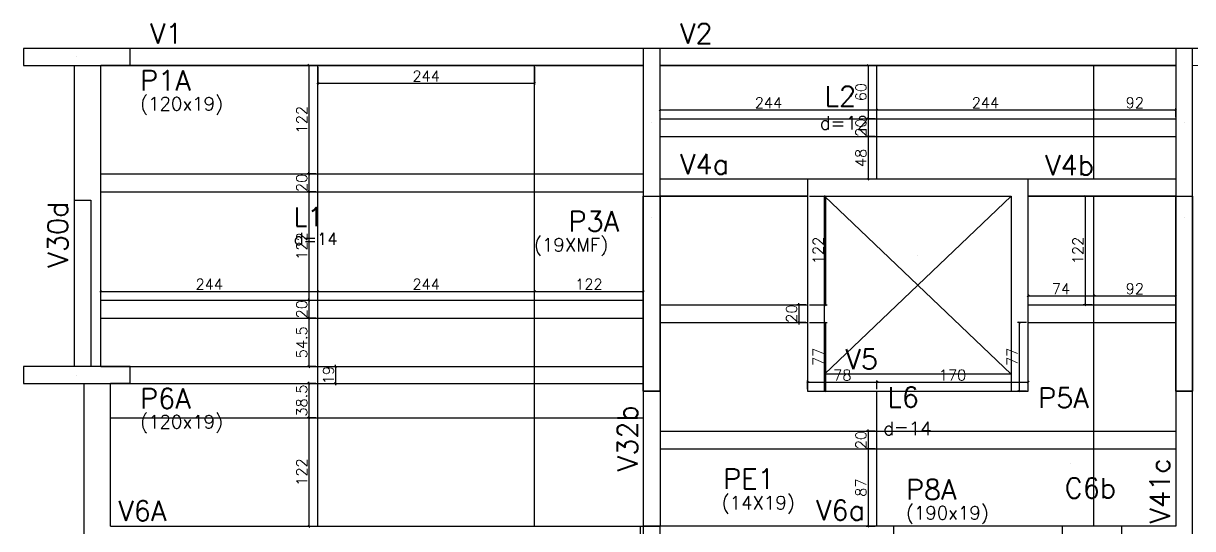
# Model space of a CAD drawing. Extents: x -40810 to 33675, y -2018 to 21213.
# Drawn here: x 24486 to 25801, y 15307 to 15875 of the extents above; entities that cross this region are included whole.
import ezdxf

# ---------------------------------------------------------------- set-up
doc = ezdxf.new("R2010")
doc.units = 0
doc.layers.get('0').update_dxf_attribs({"color": 1, "lineweight": 9})
for name, color, linetype in [('1', 5, 'Continuous'), ('10', 7, 'Continuous'), ('12', 3, 'Continuous'), ('13', 7, 'Continuous'), ('19', 5, 'Continuous'), ('242', 3, 'Continuous'), ('3', 2, 'Continuous'), ('30', 15, 'Continuous'), ('4', 2, 'Continuous'), ('8', 5, 'Continuous'), ('9', 3, 'Continuous'), ('P-NOTAS', 7, 'Continuous'), ('Painéis', 255, 'Continuous')]:
    doc.layers.add(name, color=color, linetype=linetype)
doc.layers.add('ESTRUTURACAO', color=240, linetype='Continuous', lineweight=15)
doc.styles.add('Romans', font='romans.shx', dxfattribs={"height": 12})
doc.styles.get("Standard").update_dxf_attribs({"font": 'romans.shx', "width": 0.8})
doc.dimstyles.new('cotas', dxfattribs={"dimtxt": 9, "dimasz": 2, "dimexe": 2, "dimexo": 2, "dimgap": 2, "dimtad": 1, "dimdec": 1, "dimzin": 12, "dimdsep": 46, "dimtxsty": 'Romans', "dimblk": 'OBLIQUE', "dimcen": 9, "dimclrd": 4, "dimclre": 4, "dimclrt": 240, "dimaunit": 1, "dimadec": 8, "dimazin": 3, "dimtfac": 1, "dimtdec": 1, "dimtix": 1, "dimtmove": 0, "dimatfit": 2, "dimldrblk": 'OBLIQUE', "dimfxl": 1, "dimtolj": 1, "dimtzin": 0, "dimlwd": -1, "dimlwe": -1, "dimarcsym": 0})

# ---------------------------------------------------------------- blocks, each defined once
blk = doc.blocks.new('_Oblique')
at = {"color": 0, "linetype": 'ByBlock', "lineweight": -2}
blk.add_line((-0.5, -0.5), (0.5, 0.5), dxfattribs=at)
blk = doc.blocks.new('*D6600')
at = {"layer": 'Defpoints', "color": 0, "ltscale": 30, "transparency": 16777216}
for p in [(24817.4, 15827.4), (25061.4, 15827.4), (25061.4, 15807.4)]:
    blk.add_point(p, dxfattribs=at)
at = {"layer": 'P-NOTAS', "color": 4, "ltscale": 30, "transparency": 16777216}
for p, q in [((24817.4, 15825.4), (24817.4, 15805.4)), ((25061.4, 15825.4), (25061.4, 15805.4)), ((24817.4, 15807.4), (25061.4, 15807.4))]:
    blk.add_line(p, q, dxfattribs=at)
at = {"layer": 'P-NOTAS', "color": 4, "ltscale": 30, "transparency": 16777216, "xscale": 2, "yscale": 2, "zscale": 2, "rotation": 180}
blk.add_blockref('_Oblique', (24817.4, 15807.4), dxfattribs=at)
at = {"layer": 'P-NOTAS', "color": 4, "ltscale": 30, "transparency": 16777216, "xscale": 2, "yscale": 2, "zscale": 2}
blk.add_blockref('_Oblique', (25061.4, 15807.4), dxfattribs=at)
at = {"layer": 'P-NOTAS', "color": 240, "ltscale": 30, "transparency": 16777216, "insert": (24939.4, 15815.4), "char_height": 12, "attachment_point": 5, "style": 'Romans'}
blk.add_mtext('\\A1;244', dxfattribs=at)
blk = doc.blocks.new('*D6601')
at = {"layer": 'Defpoints', "color": 0, "ltscale": 30, "transparency": 16777216}
for p in [(24817.4, 15573.4), (24573.4, 15563.4), (24817.4, 15563.4)]:
    blk.add_point(p, dxfattribs=at)
at = {"layer": 'P-NOTAS', "color": 4, "ltscale": 30, "transparency": 16777216}
for p, q in [((24573.4, 15565.4), (24573.4, 15575.4)), ((24573.4, 15573.4), (24817.4, 15573.4)), ((24817.4, 15565.4), (24817.4, 15575.4))]:
    blk.add_line(p, q, dxfattribs=at)
at = {"layer": 'P-NOTAS', "color": 4, "ltscale": 30, "transparency": 16777216, "xscale": 2, "yscale": 2, "zscale": 2, "rotation": 180}
blk.add_blockref('_Oblique', (24573.4, 15573.4), dxfattribs=at)
at = {"layer": 'P-NOTAS', "color": 4, "ltscale": 30, "transparency": 16777216, "xscale": 2, "yscale": 2, "zscale": 2}
blk.add_blockref('_Oblique', (24817.4, 15573.4), dxfattribs=at)
at = {"layer": 'P-NOTAS', "color": 240, "ltscale": 30, "transparency": 16777216, "insert": (24695.4, 15581.4), "char_height": 12, "attachment_point": 5, "style": 'Romans'}
blk.add_mtext('\\A1;244', dxfattribs=at)
blk = doc.blocks.new('*D6602')
at = {"layer": 'Defpoints', "color": 0, "ltscale": 30, "transparency": 16777216}
for p in [(25061.4, 15573.4), (24817.4, 15563.4), (25061.4, 15563.4)]:
    blk.add_point(p, dxfattribs=at)
at = {"layer": 'P-NOTAS', "color": 4, "ltscale": 30, "transparency": 16777216}
for p, q in [((24817.4, 15565.4), (24817.4, 15575.4)), ((24817.4, 15573.4), (25061.4, 15573.4)), ((25061.4, 15565.4), (25061.4, 15575.4))]:
    blk.add_line(p, q, dxfattribs=at)
at = {"layer": 'P-NOTAS', "color": 4, "ltscale": 30, "transparency": 16777216, "xscale": 2, "yscale": 2, "zscale": 2, "rotation": 180}
blk.add_blockref('_Oblique', (24817.4, 15573.4), dxfattribs=at)
at = {"layer": 'P-NOTAS', "color": 4, "ltscale": 30, "transparency": 16777216, "xscale": 2, "yscale": 2, "zscale": 2}
blk.add_blockref('_Oblique', (25061.4, 15573.4), dxfattribs=at)
at = {"layer": 'P-NOTAS', "color": 240, "ltscale": 30, "transparency": 16777216, "insert": (24939.4, 15581.4), "char_height": 12, "attachment_point": 5, "style": 'Romans'}
blk.add_mtext('\\A1;244', dxfattribs=at)
blk = doc.blocks.new('*D6603')
at = {"layer": 'Defpoints', "color": 0, "ltscale": 30, "transparency": 16777216}
for p in [(25183.4, 15573.4), (25061.4, 15563.4), (25183.4, 15563.4)]:
    blk.add_point(p, dxfattribs=at)
at = {"layer": 'P-NOTAS', "color": 4, "ltscale": 30, "transparency": 16777216}
for p, q in [((25061.4, 15565.4), (25061.4, 15575.4)), ((25061.4, 15573.4), (25183.4, 15573.4)), ((25183.4, 15565.4), (25183.4, 15575.4))]:
    blk.add_line(p, q, dxfattribs=at)
at = {"layer": 'P-NOTAS', "color": 4, "ltscale": 30, "transparency": 16777216, "xscale": 2, "yscale": 2, "zscale": 2, "rotation": 180}
blk.add_blockref('_Oblique', (25061.4, 15573.4), dxfattribs=at)
at = {"layer": 'P-NOTAS', "color": 4, "ltscale": 30, "transparency": 16777216, "xscale": 2, "yscale": 2, "zscale": 2}
blk.add_blockref('_Oblique', (25183.4, 15573.4), dxfattribs=at)
at = {"layer": 'P-NOTAS', "color": 240, "ltscale": 30, "transparency": 16777216, "insert": (25122.4, 15581.4), "char_height": 12, "attachment_point": 5, "style": 'Romans'}
blk.add_mtext('\\A1;122', dxfattribs=at)
blk = doc.blocks.new('*D6604')
at = {"layer": 'Defpoints', "color": 0, "ltscale": 30, "transparency": 16777216}
for p in [(24817.4, 15827.4), (24807.4, 15705.4), (24817.4, 15705.4)]:
    blk.add_point(p, dxfattribs=at)
at = {"layer": 'P-NOTAS', "color": 4, "ltscale": 30, "transparency": 16777216}
for p, q in [((24815.4, 15827.4), (24805.4, 15827.4)), ((24807.4, 15827.4), (24807.4, 15705.4)), ((24815.4, 15705.4), (24805.4, 15705.4))]:
    blk.add_line(p, q, dxfattribs=at)
at = {"layer": 'P-NOTAS', "color": 4, "ltscale": 30, "transparency": 16777216, "xscale": 2, "yscale": 2, "zscale": 2}
for p, rotation in [((24807.4, 15827.4), 90), ((24807.4, 15705.4), 270)]:
    blk.add_blockref('_Oblique', p, dxfattribs=dict(at, rotation=rotation))
at = {"layer": 'P-NOTAS', "color": 240, "ltscale": 30, "transparency": 16777216, "insert": (24799.4, 15766.4), "char_height": 12, "attachment_point": 5, "rotation": 90, "style": 'Romans'}
blk.add_mtext('\\A1;122', dxfattribs=at)
blk = doc.blocks.new('*D6605')
at = {"layer": 'Defpoints', "color": 0, "ltscale": 30, "transparency": 16777216}
for p in [(24817.4, 15705.4), (24807.4, 15685.4), (24817.4, 15685.4)]:
    blk.add_point(p, dxfattribs=at)
at = {"layer": 'P-NOTAS', "color": 4, "ltscale": 30, "transparency": 16777216}
for p, q in [((24815.4, 15705.4), (24805.4, 15705.4)), ((24807.4, 15705.4), (24807.4, 15707.4)), ((24807.4, 15705.4), (24807.4, 15685.4)), ((24815.4, 15685.4), (24805.4, 15685.4)), ((24807.4, 15685.4), (24807.4, 15683.4))]:
    blk.add_line(p, q, dxfattribs=at)
at = {"layer": 'P-NOTAS', "color": 4, "ltscale": 30, "transparency": 16777216, "xscale": 2, "yscale": 2, "zscale": 2}
for p, rotation in [((24807.4, 15705.4), 270), ((24807.4, 15685.4), 90)]:
    blk.add_blockref('_Oblique', p, dxfattribs=dict(at, rotation=rotation))
at = {"layer": 'P-NOTAS', "color": 240, "ltscale": 30, "transparency": 16777216, "insert": (24799.4, 15695.4), "char_height": 12, "attachment_point": 5, "rotation": 90, "style": 'Romans'}
blk.add_mtext('\\A1;20', dxfattribs=at)
blk = doc.blocks.new('*D6606')
at = {"layer": 'Defpoints', "color": 0, "ltscale": 30, "transparency": 16777216}
for p in [(24817.4, 15685.4), (24807.4, 15563.4), (24817.4, 15563.4)]:
    blk.add_point(p, dxfattribs=at)
at = {"layer": 'P-NOTAS', "color": 4, "ltscale": 30, "transparency": 16777216}
for p, q in [((24815.4, 15685.4), (24805.4, 15685.4)), ((24807.4, 15685.4), (24807.4, 15563.4)), ((24815.4, 15563.4), (24805.4, 15563.4))]:
    blk.add_line(p, q, dxfattribs=at)
at = {"layer": 'P-NOTAS', "color": 4, "ltscale": 30, "transparency": 16777216, "xscale": 2, "yscale": 2, "zscale": 2}
for p, rotation in [((24807.4, 15685.4), 90), ((24807.4, 15563.4), 270)]:
    blk.add_blockref('_Oblique', p, dxfattribs=dict(at, rotation=rotation))
at = {"layer": 'P-NOTAS', "color": 240, "ltscale": 30, "transparency": 16777216, "insert": (24799.4, 15624.4), "char_height": 12, "attachment_point": 5, "rotation": 90, "style": 'Romans'}
blk.add_mtext('\\A1;122', dxfattribs=at)
blk = doc.blocks.new('*D6607')
at = {"layer": 'Defpoints', "color": 0, "ltscale": 30, "transparency": 16777216}
for p in [(24817.4, 15563.4), (24807.4, 15543.4), (24817.4, 15543.4)]:
    blk.add_point(p, dxfattribs=at)
at = {"layer": 'P-NOTAS', "color": 4, "ltscale": 30, "transparency": 16777216}
for p, q in [((24815.4, 15563.4), (24805.4, 15563.4)), ((24807.4, 15563.4), (24807.4, 15565.4)), ((24807.4, 15563.4), (24807.4, 15543.4)), ((24815.4, 15543.4), (24805.4, 15543.4)), ((24807.4, 15543.4), (24807.4, 15541.4))]:
    blk.add_line(p, q, dxfattribs=at)
at = {"layer": 'P-NOTAS', "color": 4, "ltscale": 30, "transparency": 16777216, "xscale": 2, "yscale": 2, "zscale": 2}
for p, rotation in [((24807.4, 15563.4), 270), ((24807.4, 15543.4), 90)]:
    blk.add_blockref('_Oblique', p, dxfattribs=dict(at, rotation=rotation))
at = {"layer": 'P-NOTAS', "color": 240, "ltscale": 30, "transparency": 16777216, "insert": (24799.4, 15553.4), "char_height": 12, "attachment_point": 5, "rotation": 90, "style": 'Romans'}
blk.add_mtext('\\A1;20', dxfattribs=at)
blk = doc.blocks.new('*D6608')
at = {"layer": 'Defpoints', "color": 0, "ltscale": 30, "transparency": 16777216}
for p in [(24817.4, 15543.4), (24807.4, 15488.9), (24817.4, 15488.9)]:
    blk.add_point(p, dxfattribs=at)
at = {"layer": 'P-NOTAS', "color": 4, "ltscale": 30, "transparency": 16777216}
for p, q in [((24815.4, 15543.4), (24805.4, 15543.4)), ((24807.4, 15543.4), (24807.4, 15488.9)), ((24815.4, 15488.9), (24805.4, 15488.9))]:
    blk.add_line(p, q, dxfattribs=at)
at = {"layer": 'P-NOTAS', "color": 4, "ltscale": 30, "transparency": 16777216, "xscale": 2, "yscale": 2, "zscale": 2}
for p, rotation in [((24807.4, 15543.4), 90), ((24807.4, 15488.9), 270)]:
    blk.add_blockref('_Oblique', p, dxfattribs=dict(at, rotation=rotation))
at = {"layer": 'P-NOTAS', "color": 240, "ltscale": 30, "transparency": 16777216, "insert": (24799.4, 15516.2), "char_height": 12, "attachment_point": 5, "rotation": 90, "style": 'Romans'}
blk.add_mtext('\\A1;54.5', dxfattribs=at)
blk = doc.blocks.new('*D6609')
at = {"layer": 'Defpoints', "color": 0, "ltscale": 30, "transparency": 16777216}
for p in [(24817.4, 15488.9), (24817.4, 15469.9), (24837.4, 15469.9)]:
    blk.add_point(p, dxfattribs=at)
at = {"layer": 'P-NOTAS', "color": 4, "ltscale": 30, "transparency": 16777216}
for p, q in [((24837.4, 15488.9), (24837.4, 15490.9)), ((24819.4, 15488.9), (24839.4, 15488.9)), ((24837.4, 15488.9), (24837.4, 15469.9)), ((24819.4, 15469.9), (24839.4, 15469.9)), ((24837.4, 15469.9), (24837.4, 15467.9))]:
    blk.add_line(p, q, dxfattribs=at)
at = {"layer": 'P-NOTAS', "color": 4, "ltscale": 30, "transparency": 16777216, "xscale": 2, "yscale": 2, "zscale": 2}
for p, rotation in [((24837.4, 15488.9), 270), ((24837.4, 15469.9), 90)]:
    blk.add_blockref('_Oblique', p, dxfattribs=dict(at, rotation=rotation))
at = {"layer": 'P-NOTAS', "color": 240, "ltscale": 30, "transparency": 16777216, "insert": (24829.4, 15479.4), "char_height": 12, "attachment_point": 5, "rotation": 90, "style": 'Romans'}
blk.add_mtext('\\A1;19', dxfattribs=at)
blk = doc.blocks.new('*D6610')
at = {"layer": 'Defpoints', "color": 0, "ltscale": 30, "transparency": 16777216}
for p in [(24817.4, 15469.9), (24807.4, 15431.4), (24817.4, 15431.4)]:
    blk.add_point(p, dxfattribs=at)
at = {"layer": 'P-NOTAS', "color": 4, "ltscale": 30, "transparency": 16777216}
for p, q in [((24815.4, 15469.9), (24805.4, 15469.9)), ((24807.4, 15469.9), (24807.4, 15471.9)), ((24807.4, 15469.9), (24807.4, 15431.4)), ((24815.4, 15431.4), (24805.4, 15431.4)), ((24807.4, 15431.4), (24807.4, 15429.4))]:
    blk.add_line(p, q, dxfattribs=at)
at = {"layer": 'P-NOTAS', "color": 4, "ltscale": 30, "transparency": 16777216, "xscale": 2, "yscale": 2, "zscale": 2}
for p, rotation in [((24807.4, 15469.9), 270), ((24807.4, 15431.4), 90)]:
    blk.add_blockref('_Oblique', p, dxfattribs=dict(at, rotation=rotation))
at = {"layer": 'P-NOTAS', "color": 240, "ltscale": 30, "transparency": 16777216, "insert": (24799.4, 15450.7), "char_height": 12, "attachment_point": 5, "rotation": 90, "style": 'Romans'}
blk.add_mtext('\\A1;38.5', dxfattribs=at)
blk = doc.blocks.new('*D6611')
at = {"layer": 'Defpoints', "color": 0, "ltscale": 30, "transparency": 16777216}
for p in [(24817.4, 15431.4), (24807.4, 15309.4), (24817.4, 15309.4)]:
    blk.add_point(p, dxfattribs=at)
at = {"layer": 'P-NOTAS', "color": 4, "ltscale": 30, "transparency": 16777216}
for p, q in [((24815.4, 15431.4), (24805.4, 15431.4)), ((24807.4, 15431.4), (24807.4, 15309.4)), ((24815.4, 15309.4), (24805.4, 15309.4))]:
    blk.add_line(p, q, dxfattribs=at)
at = {"layer": 'P-NOTAS', "color": 4, "ltscale": 30, "transparency": 16777216, "xscale": 2, "yscale": 2, "zscale": 2}
for p, rotation in [((24807.4, 15431.4), 90), ((24807.4, 15309.4), 270)]:
    blk.add_blockref('_Oblique', p, dxfattribs=dict(at, rotation=rotation))
at = {"layer": 'P-NOTAS', "color": 240, "ltscale": 30, "transparency": 16777216, "insert": (24799.4, 15370.4), "char_height": 12, "attachment_point": 5, "rotation": 90, "style": 'Romans'}
blk.add_mtext('\\A1;122', dxfattribs=at)
blk = doc.blocks.new('*D6612')
at = {"layer": 'Defpoints', "color": 0, "ltscale": 30, "transparency": 16777216}
for p in [(25202.4, 15767.4), (25446.4, 15777.4), (25446.4, 15767.4)]:
    blk.add_point(p, dxfattribs=at)
at = {"layer": 'P-NOTAS', "color": 4, "ltscale": 30, "transparency": 16777216}
for p, q in [((25202.4, 15769.4), (25202.4, 15779.4)), ((25202.4, 15777.4), (25446.4, 15777.4)), ((25446.4, 15769.4), (25446.4, 15779.4))]:
    blk.add_line(p, q, dxfattribs=at)
at = {"layer": 'P-NOTAS', "color": 4, "ltscale": 30, "transparency": 16777216, "xscale": 2, "yscale": 2, "zscale": 2, "rotation": 180}
blk.add_blockref('_Oblique', (25202.4, 15777.4), dxfattribs=at)
at = {"layer": 'P-NOTAS', "color": 4, "ltscale": 30, "transparency": 16777216, "xscale": 2, "yscale": 2, "zscale": 2}
blk.add_blockref('_Oblique', (25446.4, 15777.4), dxfattribs=at)
at = {"layer": 'P-NOTAS', "color": 240, "ltscale": 30, "transparency": 16777216, "insert": (25324.4, 15785.4), "char_height": 12, "attachment_point": 5, "style": 'Romans'}
blk.add_mtext('\\A1;244', dxfattribs=at)
blk = doc.blocks.new('*D6613')
at = {"layer": 'Defpoints', "color": 0, "ltscale": 30, "transparency": 16777216}
for p in [(25446.4, 15767.4), (25690.4, 15777.4), (25690.4, 15767.4)]:
    blk.add_point(p, dxfattribs=at)
at = {"layer": 'P-NOTAS', "color": 4, "ltscale": 30, "transparency": 16777216}
for p, q in [((25446.4, 15769.4), (25446.4, 15779.4)), ((25446.4, 15777.4), (25690.4, 15777.4)), ((25690.4, 15769.4), (25690.4, 15779.4))]:
    blk.add_line(p, q, dxfattribs=at)
at = {"layer": 'P-NOTAS', "color": 4, "ltscale": 30, "transparency": 16777216, "xscale": 2, "yscale": 2, "zscale": 2, "rotation": 180}
blk.add_blockref('_Oblique', (25446.4, 15777.4), dxfattribs=at)
at = {"layer": 'P-NOTAS', "color": 4, "ltscale": 30, "transparency": 16777216, "xscale": 2, "yscale": 2, "zscale": 2}
blk.add_blockref('_Oblique', (25690.4, 15777.4), dxfattribs=at)
at = {"layer": 'P-NOTAS', "color": 240, "ltscale": 30, "transparency": 16777216, "insert": (25568.4, 15785.4), "char_height": 12, "attachment_point": 5, "style": 'Romans'}
blk.add_mtext('\\A1;244', dxfattribs=at)
blk = doc.blocks.new('*D6614')
at = {"layer": 'Defpoints', "color": 0, "ltscale": 30, "transparency": 16777216}
for p in [(25690.4, 15767.4), (25782.4, 15777.4), (25782.4, 15767.4)]:
    blk.add_point(p, dxfattribs=at)
at = {"layer": 'P-NOTAS', "color": 4, "ltscale": 30, "transparency": 16777216}
for p, q in [((25690.4, 15769.4), (25690.4, 15779.4)), ((25690.4, 15777.4), (25782.4, 15777.4)), ((25782.4, 15769.4), (25782.4, 15779.4))]:
    blk.add_line(p, q, dxfattribs=at)
at = {"layer": 'P-NOTAS', "color": 4, "ltscale": 30, "transparency": 16777216, "xscale": 2, "yscale": 2, "zscale": 2, "rotation": 180}
blk.add_blockref('_Oblique', (25690.4, 15777.4), dxfattribs=at)
at = {"layer": 'P-NOTAS', "color": 4, "ltscale": 30, "transparency": 16777216, "xscale": 2, "yscale": 2, "zscale": 2}
blk.add_blockref('_Oblique', (25782.4, 15777.4), dxfattribs=at)
at = {"layer": 'P-NOTAS', "color": 240, "ltscale": 30, "transparency": 16777216, "insert": (25736.4, 15785.4), "char_height": 12, "attachment_point": 5, "style": 'Romans'}
blk.add_mtext('\\A1;92', dxfattribs=at)
blk = doc.blocks.new('*D6615')
at = {"layer": 'Defpoints', "color": 0, "ltscale": 30, "transparency": 16777216}
for p in [(25446.4, 15827.4), (25436.4, 15767.4), (25446.4, 15767.4)]:
    blk.add_point(p, dxfattribs=at)
at = {"layer": 'P-NOTAS', "color": 4, "ltscale": 30, "transparency": 16777216}
for p, q in [((25444.4, 15827.4), (25434.4, 15827.4)), ((25436.4, 15827.4), (25436.4, 15767.4)), ((25444.4, 15767.4), (25434.4, 15767.4))]:
    blk.add_line(p, q, dxfattribs=at)
at = {"layer": 'P-NOTAS', "color": 4, "ltscale": 30, "transparency": 16777216, "xscale": 2, "yscale": 2, "zscale": 2}
for p, rotation in [((25436.4, 15827.4), 90), ((25436.4, 15767.4), 270)]:
    blk.add_blockref('_Oblique', p, dxfattribs=dict(at, rotation=rotation))
at = {"layer": 'P-NOTAS', "color": 240, "ltscale": 30, "transparency": 16777216, "insert": (25428.4, 15797.4), "char_height": 12, "attachment_point": 5, "rotation": 90, "style": 'Romans'}
blk.add_mtext('\\A1;60', dxfattribs=at)
blk = doc.blocks.new('*D6616')
at = {"layer": 'Defpoints', "color": 0, "ltscale": 30, "transparency": 16777216}
for p in [(25446.4, 15767.4), (25436.4, 15747.4), (25446.4, 15747.4)]:
    blk.add_point(p, dxfattribs=at)
at = {"layer": 'P-NOTAS', "color": 4, "ltscale": 30, "transparency": 16777216}
for p, q in [((25444.4, 15767.4), (25434.4, 15767.4)), ((25436.4, 15767.4), (25436.4, 15769.4)), ((25436.4, 15767.4), (25436.4, 15747.4)), ((25444.4, 15747.4), (25434.4, 15747.4)), ((25436.4, 15747.4), (25436.4, 15745.4))]:
    blk.add_line(p, q, dxfattribs=at)
at = {"layer": 'P-NOTAS', "color": 4, "ltscale": 30, "transparency": 16777216, "xscale": 2, "yscale": 2, "zscale": 2}
for p, rotation in [((25436.4, 15767.4), 270), ((25436.4, 15747.4), 90)]:
    blk.add_blockref('_Oblique', p, dxfattribs=dict(at, rotation=rotation))
at = {"layer": 'P-NOTAS', "color": 240, "ltscale": 30, "transparency": 16777216, "insert": (25428.4, 15757.4), "char_height": 12, "attachment_point": 5, "rotation": 90, "style": 'Romans'}
blk.add_mtext('\\A1;20', dxfattribs=at)
blk = doc.blocks.new('*D6617')
at = {"layer": 'Defpoints', "color": 0, "ltscale": 30, "transparency": 16777216}
for p in [(25446.4, 15747.4), (25436.4, 15699.4), (25446.4, 15699.4)]:
    blk.add_point(p, dxfattribs=at)
at = {"layer": 'P-NOTAS', "color": 4, "ltscale": 30, "transparency": 16777216}
for p, q in [((25444.4, 15747.4), (25434.4, 15747.4)), ((25436.4, 15747.4), (25436.4, 15699.4)), ((25444.4, 15699.4), (25434.4, 15699.4))]:
    blk.add_line(p, q, dxfattribs=at)
at = {"layer": 'P-NOTAS', "color": 4, "ltscale": 30, "transparency": 16777216, "xscale": 2, "yscale": 2, "zscale": 2}
for p, rotation in [((25436.4, 15747.4), 90), ((25436.4, 15699.4), 270)]:
    blk.add_blockref('_Oblique', p, dxfattribs=dict(at, rotation=rotation))
at = {"layer": 'P-NOTAS', "color": 240, "ltscale": 30, "transparency": 16777216, "insert": (25428.4, 15723.4), "char_height": 12, "attachment_point": 5, "rotation": 90, "style": 'Romans'}
blk.add_mtext('\\A1;48', dxfattribs=at)
blk = doc.blocks.new('*D6618')
at = {"layer": 'Defpoints', "color": 0, "ltscale": 30, "transparency": 16777216}
for p in [(25690.4, 15558.4), (25782.4, 15568.4), (25782.4, 15558.4)]:
    blk.add_point(p, dxfattribs=at)
at = {"layer": 'P-NOTAS', "color": 4, "ltscale": 30, "transparency": 16777216}
for p, q in [((25690.4, 15560.4), (25690.4, 15570.4)), ((25782.4, 15560.4), (25782.4, 15570.4)), ((25690.4, 15568.4), (25782.4, 15568.4))]:
    blk.add_line(p, q, dxfattribs=at)
at = {"layer": 'P-NOTAS', "color": 4, "ltscale": 30, "transparency": 16777216, "xscale": 2, "yscale": 2, "zscale": 2, "rotation": 180}
blk.add_blockref('_Oblique', (25690.4, 15568.4), dxfattribs=at)
at = {"layer": 'P-NOTAS', "color": 4, "ltscale": 30, "transparency": 16777216, "xscale": 2, "yscale": 2, "zscale": 2}
blk.add_blockref('_Oblique', (25782.4, 15568.4), dxfattribs=at)
at = {"layer": 'P-NOTAS', "color": 240, "ltscale": 30, "transparency": 16777216, "insert": (25736.4, 15576.4), "char_height": 12, "attachment_point": 5, "style": 'Romans'}
blk.add_mtext('\\A1;92', dxfattribs=at)
blk = doc.blocks.new('*D6619')
at = {"layer": 'Defpoints', "color": 0, "ltscale": 30, "transparency": 16777216}
for p in [(25616.4, 15558.4), (25690.4, 15568.4), (25690.4, 15558.4)]:
    blk.add_point(p, dxfattribs=at)
at = {"layer": 'P-NOTAS', "color": 4, "ltscale": 30, "transparency": 16777216}
for p, q in [((25616.4, 15560.4), (25616.4, 15570.4)), ((25690.4, 15560.4), (25690.4, 15570.4)), ((25616.4, 15568.4), (25690.4, 15568.4))]:
    blk.add_line(p, q, dxfattribs=at)
at = {"layer": 'P-NOTAS', "color": 4, "ltscale": 30, "transparency": 16777216, "xscale": 2, "yscale": 2, "zscale": 2, "rotation": 180}
blk.add_blockref('_Oblique', (25616.4, 15568.4), dxfattribs=at)
at = {"layer": 'P-NOTAS', "color": 4, "ltscale": 30, "transparency": 16777216, "xscale": 2, "yscale": 2, "zscale": 2}
blk.add_blockref('_Oblique', (25690.4, 15568.4), dxfattribs=at)
at = {"layer": 'P-NOTAS', "color": 240, "ltscale": 30, "transparency": 16777216, "insert": (25653.4, 15576.4), "char_height": 12, "attachment_point": 5, "style": 'Romans'}
blk.add_mtext('\\A1;74', dxfattribs=at)
blk = doc.blocks.new('*D6620')
at = {"layer": 'Defpoints', "color": 0, "ltscale": 30, "transparency": 16777216}
for p in [(25690.4, 15680.4), (25680.4, 15558.4), (25690.4, 15558.4)]:
    blk.add_point(p, dxfattribs=at)
at = {"layer": 'P-NOTAS', "color": 4, "ltscale": 30, "transparency": 16777216}
for p, q in [((25688.4, 15680.4), (25678.4, 15680.4)), ((25680.4, 15680.4), (25680.4, 15558.4)), ((25688.4, 15558.4), (25678.4, 15558.4))]:
    blk.add_line(p, q, dxfattribs=at)
at = {"layer": 'P-NOTAS', "color": 4, "ltscale": 30, "transparency": 16777216, "xscale": 2, "yscale": 2, "zscale": 2}
for p, rotation in [((25680.4, 15680.4), 90), ((25680.4, 15558.4), 270)]:
    blk.add_blockref('_Oblique', p, dxfattribs=dict(at, rotation=rotation))
at = {"layer": 'P-NOTAS', "color": 240, "ltscale": 30, "transparency": 16777216, "insert": (25672.4, 15619.4), "char_height": 12, "attachment_point": 5, "rotation": 90, "style": 'Romans'}
blk.add_mtext('\\A1;122', dxfattribs=at)
blk = doc.blocks.new('*D6621')
at = {"layer": 'Defpoints', "color": 0, "ltscale": 30, "transparency": 16777216}
for p in [(25616.4, 15471.4), (25446.4, 15461.4), (25616.4, 15461.4)]:
    blk.add_point(p, dxfattribs=at)
at = {"layer": 'P-NOTAS', "color": 4, "ltscale": 30, "transparency": 16777216}
for p, q in [((25446.4, 15463.4), (25446.4, 15473.4)), ((25446.4, 15471.4), (25616.4, 15471.4)), ((25616.4, 15463.4), (25616.4, 15473.4))]:
    blk.add_line(p, q, dxfattribs=at)
at = {"layer": 'P-NOTAS', "color": 4, "ltscale": 30, "transparency": 16777216, "xscale": 2, "yscale": 2, "zscale": 2, "rotation": 180}
blk.add_blockref('_Oblique', (25446.4, 15471.4), dxfattribs=at)
at = {"layer": 'P-NOTAS', "color": 4, "ltscale": 30, "transparency": 16777216, "xscale": 2, "yscale": 2, "zscale": 2}
blk.add_blockref('_Oblique', (25616.4, 15471.4), dxfattribs=at)
at = {"layer": 'P-NOTAS', "color": 240, "ltscale": 30, "transparency": 16777216, "insert": (25531.4, 15479.4), "char_height": 12, "attachment_point": 5, "style": 'Romans'}
blk.add_mtext('\\A1;170', dxfattribs=at)
blk = doc.blocks.new('*D6622')
at = {"layer": 'Defpoints', "color": 0, "ltscale": 30, "transparency": 16777216}
for p in [(25616.4, 15538.4), (25606.4, 15461.4), (25616.4, 15461.4)]:
    blk.add_point(p, dxfattribs=at)
at = {"layer": 'P-NOTAS', "color": 4, "ltscale": 30, "transparency": 16777216}
for p, q in [((25614.4, 15538.4), (25604.4, 15538.4)), ((25606.4, 15538.4), (25606.4, 15461.4)), ((25614.4, 15461.4), (25604.4, 15461.4))]:
    blk.add_line(p, q, dxfattribs=at)
at = {"layer": 'P-NOTAS', "color": 4, "ltscale": 30, "transparency": 16777216, "xscale": 2, "yscale": 2, "zscale": 2}
for p, rotation in [((25606.4, 15538.4), 90), ((25606.4, 15461.4), 270)]:
    blk.add_blockref('_Oblique', p, dxfattribs=dict(at, rotation=rotation))
at = {"layer": 'P-NOTAS', "color": 240, "ltscale": 30, "transparency": 16777216, "insert": (25598.4, 15499.9), "char_height": 12, "attachment_point": 5, "rotation": 90, "style": 'Romans'}
blk.add_mtext('\\A1;77', dxfattribs=at)
blk = doc.blocks.new('*D6623')
at = {"layer": 'Defpoints', "color": 0, "ltscale": 30, "transparency": 16777216}
for p in [(25446.4, 15471.4), (25368.4, 15461.4), (25446.4, 15461.4)]:
    blk.add_point(p, dxfattribs=at)
at = {"layer": 'P-NOTAS', "color": 4, "ltscale": 30, "transparency": 16777216}
for p, q in [((25368.4, 15463.4), (25368.4, 15473.4)), ((25368.4, 15471.4), (25446.4, 15471.4)), ((25446.4, 15463.4), (25446.4, 15473.4))]:
    blk.add_line(p, q, dxfattribs=at)
at = {"layer": 'P-NOTAS', "color": 4, "ltscale": 30, "transparency": 16777216, "xscale": 2, "yscale": 2, "zscale": 2, "rotation": 180}
blk.add_blockref('_Oblique', (25368.4, 15471.4), dxfattribs=at)
at = {"layer": 'P-NOTAS', "color": 4, "ltscale": 30, "transparency": 16777216, "xscale": 2, "yscale": 2, "zscale": 2}
blk.add_blockref('_Oblique', (25446.4, 15471.4), dxfattribs=at)
at = {"layer": 'P-NOTAS', "color": 240, "ltscale": 30, "transparency": 16777216, "insert": (25407.4, 15479.4), "char_height": 12, "attachment_point": 5, "style": 'Romans'}
blk.add_mtext('\\A1;78', dxfattribs=at)
blk = doc.blocks.new('*D6624')
at = {"layer": 'Defpoints', "color": 0, "ltscale": 30, "transparency": 16777216}
for p in [(25368.4, 15538.4), (25368.4, 15461.4), (25388.4, 15461.4)]:
    blk.add_point(p, dxfattribs=at)
at = {"layer": 'P-NOTAS', "color": 4, "ltscale": 30, "transparency": 16777216}
for p, q in [((25370.4, 15538.4), (25390.4, 15538.4)), ((25388.4, 15538.4), (25388.4, 15461.4)), ((25370.4, 15461.4), (25390.4, 15461.4))]:
    blk.add_line(p, q, dxfattribs=at)
at = {"layer": 'P-NOTAS', "color": 4, "ltscale": 30, "transparency": 16777216, "xscale": 2, "yscale": 2, "zscale": 2}
for p, rotation in [((25388.4, 15538.4), 90), ((25388.4, 15461.4), 270)]:
    blk.add_blockref('_Oblique', p, dxfattribs=dict(at, rotation=rotation))
at = {"layer": 'P-NOTAS', "color": 240, "ltscale": 30, "transparency": 16777216, "insert": (25380.4, 15499.9), "char_height": 12, "attachment_point": 5, "rotation": 90, "style": 'Romans'}
blk.add_mtext('\\A1;77', dxfattribs=at)
blk = doc.blocks.new('*D6625')
at = {"layer": 'Defpoints', "color": 0, "ltscale": 30, "transparency": 16777216}
for p in [(25368.4, 15680.4), (25368.4, 15558.4), (25388.4, 15558.4)]:
    blk.add_point(p, dxfattribs=at)
at = {"layer": 'P-NOTAS', "color": 4, "ltscale": 30, "transparency": 16777216}
for p, q in [((25370.4, 15680.4), (25390.4, 15680.4)), ((25388.4, 15680.4), (25388.4, 15558.4)), ((25370.4, 15558.4), (25390.4, 15558.4))]:
    blk.add_line(p, q, dxfattribs=at)
at = {"layer": 'P-NOTAS', "color": 4, "ltscale": 30, "transparency": 16777216, "xscale": 2, "yscale": 2, "zscale": 2}
for p, rotation in [((25388.4, 15680.4), 90), ((25388.4, 15558.4), 270)]:
    blk.add_blockref('_Oblique', p, dxfattribs=dict(at, rotation=rotation))
at = {"layer": 'P-NOTAS', "color": 240, "ltscale": 30, "transparency": 16777216, "insert": (25380.4, 15619.4), "char_height": 12, "attachment_point": 5, "rotation": 90, "style": 'Romans'}
blk.add_mtext('\\A1;122', dxfattribs=at)
blk = doc.blocks.new('*D6626')
at = {"layer": 'Defpoints', "color": 0, "ltscale": 30, "transparency": 16777216}
for p in [(25368.4, 15558.4), (25358.4, 15538.4), (25368.4, 15538.4)]:
    blk.add_point(p, dxfattribs=at)
at = {"layer": 'P-NOTAS', "color": 4, "ltscale": 30, "transparency": 16777216}
for p, q in [((25366.4, 15558.4), (25356.4, 15558.4)), ((25358.4, 15558.4), (25358.4, 15560.4)), ((25358.4, 15558.4), (25358.4, 15538.4)), ((25366.4, 15538.4), (25356.4, 15538.4)), ((25358.4, 15538.4), (25358.4, 15536.4))]:
    blk.add_line(p, q, dxfattribs=at)
at = {"layer": 'P-NOTAS', "color": 4, "ltscale": 30, "transparency": 16777216, "xscale": 2, "yscale": 2, "zscale": 2}
for p, rotation in [((25358.4, 15558.4), 270), ((25358.4, 15538.4), 90)]:
    blk.add_blockref('_Oblique', p, dxfattribs=dict(at, rotation=rotation))
at = {"layer": 'P-NOTAS', "color": 240, "ltscale": 30, "transparency": 16777216, "insert": (25350.4, 15548.4), "char_height": 12, "attachment_point": 5, "rotation": 90, "style": 'Romans'}
blk.add_mtext('\\A1;20', dxfattribs=at)
blk = doc.blocks.new('*D6627')
at = {"layer": 'Defpoints', "color": 0, "ltscale": 30, "transparency": 16777216}
for p in [(25446.4, 15416.4), (25436.4, 15396.4), (25446.4, 15396.4)]:
    blk.add_point(p, dxfattribs=at)
at = {"layer": 'P-NOTAS', "color": 4, "ltscale": 30, "transparency": 16777216}
for p, q in [((25444.4, 15416.4), (25434.4, 15416.4)), ((25436.4, 15416.4), (25436.4, 15418.4)), ((25436.4, 15416.4), (25436.4, 15396.4)), ((25444.4, 15396.4), (25434.4, 15396.4)), ((25436.4, 15396.4), (25436.4, 15394.4))]:
    blk.add_line(p, q, dxfattribs=at)
at = {"layer": 'P-NOTAS', "color": 4, "ltscale": 30, "transparency": 16777216, "xscale": 2, "yscale": 2, "zscale": 2}
for p, rotation in [((25436.4, 15416.4), 270), ((25436.4, 15396.4), 90)]:
    blk.add_blockref('_Oblique', p, dxfattribs=dict(at, rotation=rotation))
at = {"layer": 'P-NOTAS', "color": 240, "ltscale": 30, "transparency": 16777216, "insert": (25428.4, 15406.4), "char_height": 12, "attachment_point": 5, "rotation": 90, "style": 'Romans'}
blk.add_mtext('\\A1;20', dxfattribs=at)
blk = doc.blocks.new('*D6628')
at = {"layer": 'Defpoints', "color": 0, "ltscale": 30, "transparency": 16777216}
for p in [(25446.4, 15396.4), (25436.4, 15309.4), (25446.4, 15309.4)]:
    blk.add_point(p, dxfattribs=at)
at = {"layer": 'P-NOTAS', "color": 4, "ltscale": 30, "transparency": 16777216}
for p, q in [((25444.4, 15396.4), (25434.4, 15396.4)), ((25436.4, 15396.4), (25436.4, 15309.4)), ((25444.4, 15309.4), (25434.4, 15309.4))]:
    blk.add_line(p, q, dxfattribs=at)
at = {"layer": 'P-NOTAS', "color": 4, "ltscale": 30, "transparency": 16777216, "xscale": 2, "yscale": 2, "zscale": 2}
for p, rotation in [((25436.4, 15396.4), 90), ((25436.4, 15309.4), 270)]:
    blk.add_blockref('_Oblique', p, dxfattribs=dict(at, rotation=rotation))
at = {"layer": 'P-NOTAS', "color": 240, "ltscale": 30, "transparency": 16777216, "insert": (25428.4, 15352.9), "char_height": 12, "attachment_point": 5, "rotation": 90, "style": 'Romans'}
blk.add_mtext('\\A1;87', dxfattribs=at)

msp = doc.modelspace()

# ---------------------------------------------------------------- linework, layer by layer
at = {"layer": '1'}
for p, q in [((24543.382, 15675.992), (24562.382, 15675.992)), ((24562.382, 15675.992), (24562.382, 15488.992)), ((25183.382, 15461.492), (25183.382, 15309.492)), ((25202.382, 15461.492), (25202.382, 15309.492)), ((24584.382, 15309.492), (25180.382, 15309.492))]:
    msp.add_line(p, q, dxfattribs=at)
for points in [[(25202.382, 15846.492), (24606.382, 15846.492)], [(25783.382, 15846.492), (25202.382, 15846.492)], [(26378.382, 15846.492), (25783.382, 15846.492)], [(24543.382, 15827.492), (24543.382, 15488.992)], [(24573.382, 15488.992), (24573.382, 15827.492)], [(24606.382, 15827.492), (25183.382, 15827.492)], [(25202.382, 15827.492), (25783.382, 15827.492)], [(25368.382, 15699.492), (25202.382, 15699.492)], [(25782.382, 15699.492), (25616.382, 15699.492)], [(25202.382, 15680.492), (25368.382, 15680.492)], [(25616.382, 15680.492), (25782.382, 15680.492)], [(25597.382, 15480.492), (25387.382, 15480.492)], [(24554.382, 15469.992), (24554.382, 15133.992)], [(24584.382, 15309.492), (24584.382, 15469.992)], [(25387.382, 15461.492), (25597.382, 15461.492)], [(25782.382, 15461.492), (25782.382, 15309.492)], [(25801.382, 15279.492), (25801.382, 15461.492)], [(25263.881, 15309.492), (25202.382, 15309.492)], [(25464.882, 15309.492), (25263.881, 15309.492)], [(25782.382, 15309.492), (25654.882, 15309.492)], [(25721.382, 15309.492), (25721.382, 14939.492)]]:
    msp.add_lwpolyline(points, dxfattribs=at)
at = {"layer": '19'}
for p, q in [((25387.382, 15480.492), (25597.382, 15680.492)), ((25387.382, 15680.492), (25597.382, 15480.492))]:
    msp.add_line(p, q, dxfattribs=at)
at = {"layer": '242'}
for p, q in [((24546.382, 15836.992), (24546.382, 15836.992)), ((25192.882, 15763.492), (25192.882, 15763.492)), ((25791.882, 15763.492), (25791.882, 15763.492)), ((25192.882, 15656.992), (25192.882, 15656.992)), ((25791.882, 15656.992), (25791.882, 15656.992)), ((25492.382, 15614.013), (25492.382, 15614.013)), ((24546.382, 15479.492), (24546.382, 15479.492)), ((25663.743, 15379.786), (25663.743, 15379.786))]:
    msp.add_line(p, q, dxfattribs=at)
at = {"layer": '3'}
for points in [[(24486.382, 15827.492), (24606.382, 15827.492), (24606.382, 15846.492), (24486.382, 15846.492), (24486.382, 15827.492)], [(25183.382, 15680.492), (25202.382, 15680.492), (25202.382, 15846.492), (25183.382, 15846.492), (25183.382, 15680.492)], [(25782.382, 15680.492), (25801.382, 15680.492), (25801.382, 15846.492), (25782.382, 15846.492), (25782.382, 15680.492)], [(25597.382, 15461.492), (25616.382, 15461.492), (25616.382, 15699.492), (25368.382, 15699.492), (25368.382, 15461.492), (25387.382, 15461.492), (25387.382, 15680.492), (25597.382, 15680.492), (25597.382, 15461.492)], [(24486.382, 15469.992), (24606.382, 15469.992), (24606.382, 15488.992), (24486.382, 15488.992), (24486.382, 15469.992)], [(25183.382, 15189.492), (25202.382, 15189.492), (25202.382, 15309.492), (25183.382, 15309.492), (25183.382, 15189.492)], [(25464.882, 15290.492), (25654.882, 15290.492), (25654.882, 15309.492), (25464.882, 15309.492), (25464.882, 15290.492)]]:
    msp.add_lwpolyline(points, dxfattribs=at)
at = {"layer": '30'}
for points in [[(25183.382, 15461.492), (25183.382, 15680.492), (25202.382, 15680.492), (25202.382, 15461.492), (25183.382, 15461.492), (25183.382, 15461.492)], [(25782.382, 15461.492), (25782.382, 15680.492), (25801.382, 15680.492), (25801.382, 15461.492), (25782.382, 15461.492), (25782.382, 15461.492)]]:
    msp.add_lwpolyline(points, dxfattribs=at)
at = {"layer": '4'}
for p, q in [((25183.382, 15680.492), (25183.382, 15461.492)), ((25202.382, 15461.492), (25202.382, 15680.492)), ((25782.382, 15680.492), (25782.382, 15461.492)), ((25801.382, 15461.492), (25801.382, 15680.492)), ((25183.382, 15461.492), (25202.382, 15461.492)), ((25782.382, 15461.492), (25801.382, 15461.492)), ((25180.382, 15189.492), (25180.382, 15309.492)), ((25180.382, 15309.492), (25202.382, 15309.492)), ((25183.382, 15309.492), (25183.382, 15189.492))]:
    msp.add_line(p, q, dxfattribs=at)
at = {"layer": 'ESTRUTURACAO', "ltscale": 30}
for points in [[(25183.382, 15680.492), (25183.382, 15827.492), (24606.382, 15827.492), (24573.382, 15827.492), (24573.382, 15488.992), (24606.382, 15488.992), (24606.382, 15469.992), (24584.382, 15469.992), (24584.382, 15309.492), (25180.382, 15309.492), (25183.382, 15309.492), (25183.382, 15461.492)], [(25183.382, 15680.492), (25183.382, 15827.492), (24606.382, 15827.492), (24573.382, 15827.492), (24573.382, 15488.992), (24606.382, 15488.992), (24606.382, 15469.992), (24584.382, 15469.992), (24584.382, 15309.492), (25180.382, 15309.492), (25183.382, 15309.492), (25183.382, 15461.492)], [(25782.382, 15827.492), (25202.382, 15827.492), (25202.382, 15699.492), (25368.382, 15699.492), (25616.382, 15699.492), (25782.382, 15699.492)], [(26378.382, 15469.992), (26378.382, 15488.992), (26378.382, 15827.492), (25801.382, 15827.492), (25801.382, 15680.492), (25801.382, 15461.492), (25801.382, 15279.492), (25721.382, 15279.492), (25721.382, 14969.492), (25801.382, 14969.492), (25801.382, 14568.492), (25801.382, 14421.492), (26378.382, 14421.492), (26378.382, 14759.992), (26378.382, 14778.992), (26378.382, 15102.988), (26378.382, 15114.992), (26378.382, 15133.992)], [(25782.382, 15461.492), (25782.382, 15680.492), (25616.382, 15680.492), (25616.382, 15461.492), (25597.382, 15461.492), (25387.382, 15461.492), (25368.382, 15461.492), (25368.382, 15680.492), (25202.382, 15680.492), (25202.382, 15461.492), (25202.382, 15309.492), (25263.881, 15309.492), (25464.882, 15309.492), (25654.882, 15309.492), (25782.382, 15309.492)]]:
    msp.add_lwpolyline(points, close=True, dxfattribs=at)
at = {"layer": 'Painéis', "ltscale": 30}
for points in [[(24606.411, 15827.447), (24573.411, 15827.447)], [(25183.411, 15827.447), (24606.411, 15827.447)], [(24817.411, 15309.447), (24817.411, 15827.447)], [(25061.411, 15309.447), (25061.411, 15827.447)], [(25782.411, 15827.447), (25202.411, 15827.447)], [(25446.411, 15699.447), (25446.411, 15827.447)], [(25690.411, 15699.447), (25690.411, 15827.447)], [(25202.411, 15767.447), (25782.411, 15767.447)], [(25202.411, 15747.447), (25782.411, 15747.447)], [(24573.411, 15705.447), (25183.411, 15705.447)], [(24573.411, 15685.447), (25183.411, 15685.447)], [(25368.411, 15680.447), (25202.411, 15680.447)], [(25782.411, 15680.447), (25616.411, 15680.447)], [(25690.411, 15309.447), (25690.411, 15680.447)], [(24573.411, 15563.447), (25183.411, 15563.447)], [(25202.411, 15558.447), (25368.411, 15558.447)], [(25616.411, 15558.447), (25782.411, 15558.447)], [(24573.411, 15543.447), (25183.411, 15543.447)], [(25202.411, 15538.447), (25368.411, 15538.447)], [(25616.411, 15538.447), (25782.411, 15538.447)], [(24573.411, 15488.947), (24606.411, 15488.947)], [(24606.411, 15488.947), (25183.411, 15488.947)], [(24606.411, 15469.947), (24584.411, 15469.947)], [(24606.411, 15469.947), (25183.411, 15469.947)], [(25446.411, 15309.447), (25446.411, 15461.447)], [(24584.411, 15431.447), (25183.411, 15431.447)], [(25202.411, 15416.447), (25782.411, 15416.447)], [(25202.411, 15396.447), (25782.411, 15396.447)]]:
    msp.add_lwpolyline(points, dxfattribs=at)

# ---------------------------------------------------------------- texts
at = {"layer": '10'}
for s, height, p in [('L2', 22.5, (25387.302, 15781.641)), ('L1', 21, (24790.487, 15646.621)), ('L6', 22.5, (25457.955, 15443.409))]:
    msp.add_text(s, height=height, dxfattribs=at).set_placement(p)
at = {"layer": '12'}
for s, p in [('(120x19)', (24617.632, 15776.867)), ('(19XMF)', (25060.574, 15618.382)), ('(120x19)', (24617.632, 15419.367)), ('(190x19)', (25478.94, 15317.084))]:
    msp.add_text(s, height=15, dxfattribs=at).set_placement(p)
at = {"layer": '13'}
for s, height, p in [('d=12', 15, (25382.035, 15755.276)), ('d=14', 13.5, (24790.487, 15625.726)), ('d=14', 15, (25453.305, 15411.983))]:
    msp.add_text(s, height=height, dxfattribs=at).set_placement(p)
at = {"layer": '8'}
for s, p in [('V1', (24628.882, 15852.117)), ('V2', (25224.882, 15852.117)), ('V4a', (25224.882, 15705.117)), ('V4b', (25635.524, 15703.96)), ('V5', (25410.882, 15486.117)), ('C6b', (25657.574, 15341.239)), ('V6A', (24593.075, 15315.596)), ('V6a', (25377.77, 15316.228))]:
    msp.add_text(s, height=22.5, dxfattribs=at).set_placement(p)
for s, p in [('V30d', (24536.199, 15600.253)), ('V32b', (25177.111, 15371.392)), ('V41c', (25775.751, 15312.622))]:
    msp.add_text(s, height=22.5, rotation=90, dxfattribs=at).set_placement(p)
at = {"layer": '9'}
for s, height, p in [('P1A', 22.5, (24617.632, 15799.367)), ('P3A', 22.5, (25099.537, 15640.946)), ('P5A', 22.5, (25627.632, 15442.582)), ('P6A', 22.5, (24617.632, 15441.867)), ('PE1', 22.5, (25273.462, 15351.656)), ('P8A', 22.5, (25478.94, 15339.584)), ('(14X19)', 15, (25271.626, 15328.482))]:
    msp.add_text(s, height=height, dxfattribs=at).set_placement(p)

# ---------------------------------------------------------------- dimensions: what is measured, and where the dimension line sits
at = {"layer": 'P-NOTAS', "ltscale": 30}
for base, p1, p2, picture, middle in [((24807.429, 15705.447), (24817.429, 15827.447), (24817.429, 15705.447), '*D6604', (24799.429, 15766.447)), ((25436.429, 15767.447), (25446.429, 15827.447), (25446.429, 15767.447), '*D6615', (25428.429, 15797.447)), ((25436.429, 15747.447), (25446.429, 15767.447), (25446.429, 15747.447), '*D6616', (25428.429, 15757.447)), ((25436.429, 15699.447), (25446.429, 15747.447), (25446.429, 15699.447), '*D6617', (25428.429, 15723.447)), ((24807.429, 15685.447), (24817.429, 15705.447), (24817.429, 15685.447), '*D6605', (24799.429, 15695.447)), ((24807.429, 15563.447), (24817.429, 15685.447), (24817.429, 15563.447), '*D6606', (24799.429, 15624.447)), ((25388.411, 15558.447), (25368.411, 15680.447), (25368.411, 15558.447), '*D6625', (25380.411, 15619.447)), ((25680.411, 15558.447), (25690.411, 15680.447), (25690.411, 15558.447), '*D6620', (25672.411, 15619.447)), ((24807.429, 15543.447), (24817.429, 15563.447), (24817.429, 15543.447), '*D6607', (24799.429, 15553.447)), ((25358.429, 15538.447), (25368.429, 15558.447), (25368.429, 15538.447), '*D6626', (25350.429, 15548.447)), ((24807.429, 15488.947), (24817.429, 15543.447), (24817.429, 15488.947), '*D6608', (24799.429, 15516.197)), ((25388.411, 15461.447), (25368.411, 15538.447), (25368.411, 15461.447), '*D6624', (25380.411, 15499.947)), ((25606.411, 15461.447), (25616.411, 15538.447), (25616.411, 15461.447), '*D6622', (25598.411, 15499.947)), ((24837.429, 15469.947), (24817.429, 15488.947), (24817.429, 15469.947), '*D6609', (24829.429, 15479.447)), ((24807.429, 15431.447), (24817.429, 15469.947), (24817.429, 15431.447), '*D6610', (24799.429, 15450.697)), ((24807.429, 15309.447), (24817.429, 15431.447), (24817.429, 15309.447), '*D6611', (24799.429, 15370.447)), ((25436.429, 15396.447), (25446.429, 15416.447), (25446.429, 15396.447), '*D6627', (25428.429, 15406.447)), ((25436.429, 15309.447), (25446.429, 15396.447), (25446.429, 15309.447), '*D6628', (25428.429, 15352.947))]:
    dim = msp.add_linear_dim(base=base, p1=p1, p2=p2, angle=90, dimstyle='cotas', dxfattribs=at)
    dim.commit()
    dim.dimension.update_dxf_attribs({"geometry": picture, "text_midpoint": middle})
for base, p1, p2, picture, middle in [((25061.411, 15807.447), (24817.411, 15827.447), (25061.411, 15827.447), '*D6600', (24939.411, 15815.447)), ((25446.411, 15777.44), (25202.411, 15767.44), (25446.411, 15767.44), '*D6612', (25324.411, 15785.44)), ((25690.411, 15777.44), (25446.411, 15767.44), (25690.411, 15767.44), '*D6613', (25568.411, 15785.44)), ((25782.411, 15777.44), (25690.411, 15767.44), (25782.411, 15767.44), '*D6614', (25736.411, 15785.44)), ((24817.411, 15573.44), (24573.411, 15563.44), (24817.411, 15563.44), '*D6601', (24695.411, 15581.44)), ((25061.411, 15573.44), (24817.411, 15563.44), (25061.411, 15563.44), '*D6602', (24939.411, 15581.44)), ((25183.411, 15573.44), (25061.411, 15563.44), (25183.411, 15563.44), '*D6603', (25122.411, 15581.44)), ((25690.411, 15568.447), (25616.411, 15558.447), (25690.411, 15558.447), '*D6619', (25653.411, 15576.447)), ((25782.411, 15568.447), (25690.411, 15558.447), (25782.411, 15558.447), '*D6618', (25736.411, 15576.447)), ((25446.411, 15471.447), (25368.411, 15461.447), (25446.411, 15461.447), '*D6623', (25407.411, 15479.447)), ((25616.411, 15471.447), (25446.411, 15461.447), (25616.411, 15461.447), '*D6621', (25531.411, 15479.447))]:
    dim = msp.add_linear_dim(base=base, p1=p1, p2=p2, dimstyle='cotas', dxfattribs=at)
    dim.commit()
    dim.dimension.update_dxf_attribs({"geometry": picture, "text_midpoint": middle})

doc.saveas('drawing.dxf')
